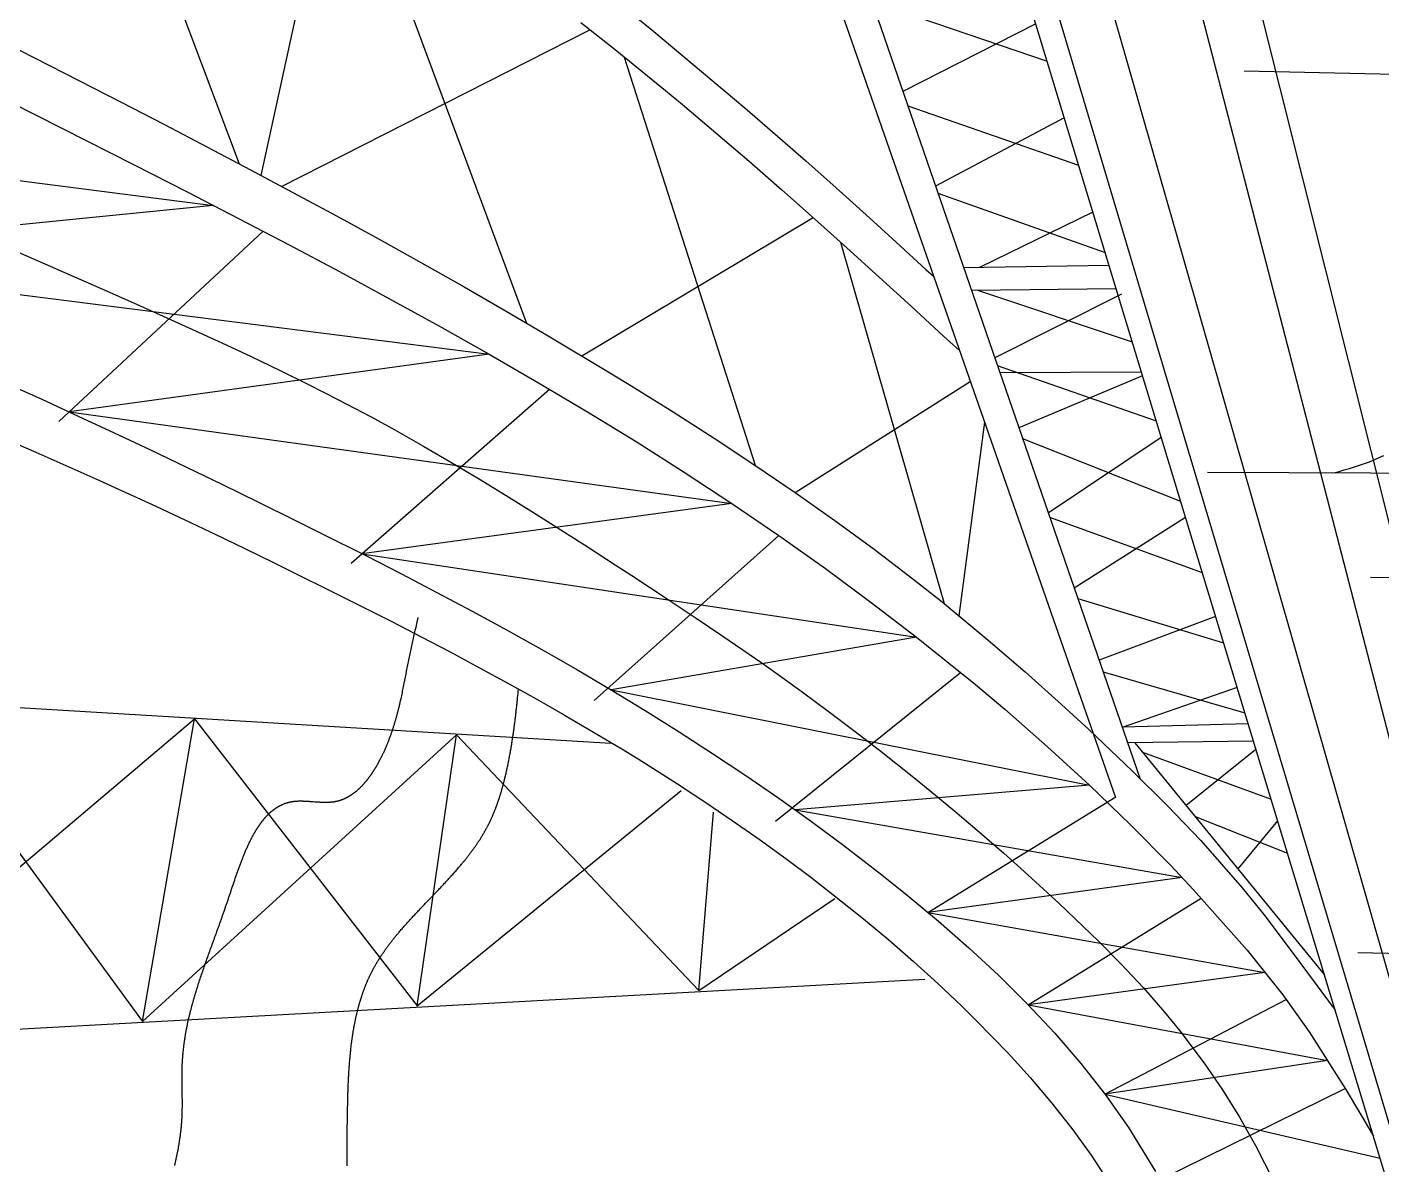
# Model space of a CAD drawing. Header units: millimetres. Extents: x 0 to 100, y 1 to 179.
# Drawn here: x 24.92 to 63.45, y 60.22 to 92.59 of the extents above; entities that cross this region are included whole.
import ezdxf

# ---------------------------------------------------------------- set-up
doc = ezdxf.new("R2010")
doc.units = ezdxf.units.MM
doc.layers.get('0').update_dxf_attribs({"color": 10})

msp = doc.modelspace()

# ---------------------------------------------------------------- linework, layer by layer
for points in [[(18.259, 178.478), (55.87, 70.675)], [(19.56, 178.478), (56.562, 71.226)], [(27.566, 178.478), (67.199, 47.884)], [(28.731, 178.478), (65.505, 55.179), (75.09, 16.881)], [(31.34, 178.478), (66.317, 56.275), (76.473, 14.54)], [(36.176, 178.452), (67.268, 58.422), (77.224, 14.54)], [(38.518, 178.697), (68.318, 59.866), (77.849, 14.54)], [(25.358, 103.584), (30.953, 88.699)], [(31.576, 88.368), (33.647, 97.893)], [(34.151, 97.537), (39.118, 84.172)], [(48.94, 93.32), (53.927, 91.618)], [(41.793, 93.238), (42.684, 92.509), (43.571, 91.776), (44.453, 91.037), (45.331, 90.292), (46.407, 89.363), (47.068, 88.783), (47.928, 88.018), (48.783, 87.248), (49.635, 86.474), (50.484, 85.698), (50.696, 85.504)], [(32.156, 88.059), (40.927, 92.516)], [(40.668, 92.72), (41.642, 91.952), (43.076, 90.789), (43.563, 90.385), (44.511, 89.586), (45.451, 88.778), (46.385, 87.961), (47.312, 87.139), (48.235, 86.31), (49.154, 85.477), (50.07, 84.64), (50.984, 83.801), (51.435, 83.387)], [(53.604, 92.681), (49.824, 90.757)], [(23.895, 92.342), (25.13, 91.716), (26.813, 90.856), (27.595, 90.453), (28.824, 89.816), (30.051, 89.175), (31.276, 88.529), (32.497, 87.877), (33.715, 87.219), (34.929, 86.553), (36.139, 85.88), (37.344, 85.199), (38.545, 84.508), (39.74, 83.808), (41.508, 82.747), (42.113, 82.376), (43.29, 81.643), (44.458, 80.895), (45.615, 80.133), (46.761, 79.353), (47.893, 78.555), (49.011, 77.738), (50.111, 76.898), (50.946, 76.237), (52.256, 75.151), (53.303, 74.245), (54.334, 73.32), (55.111, 72.607), (56.36, 71.426), (57.346, 70.451), (58.302, 69.449), (59.477, 68.108), (60.093, 67.342), (60.931, 66.24), (62.12, 64.621)], [(41.904, 91.739), (45.623, 80.127)], [(58.494, 79.929), (65.439, 79.9), (65.969, 91.191), (59.534, 91.341)], [(3.304, 90.975), (30.21, 87.519), (15.951, 86.089), (38.061, 83.287), (26.109, 81.644), (44.96, 79.04), (34.442, 77.609), (50.214, 75.238), (41.529, 73.737), (55.138, 71.021), (46.761, 70.32), (57.77, 68.395), (50.536, 67.406), (60.125, 65.696), (53.387, 64.779), (61.906, 63.19), (55.569, 62.238), (63.398, 60.41)], [(23.704, 90.826), (25.153, 90.099), (26.6, 89.367), (27.947, 88.681), (29.49, 87.891), (30.931, 87.146), (32.369, 86.395), (33.801, 85.635), (35.229, 84.865), (36.649, 84.083), (38.061, 83.287), (39.463, 82.475), (40.856, 81.647), (42.237, 80.799), (43.634, 79.912), (44.96, 79.04), (46.3, 78.126), (47.623, 77.188), (48.928, 76.226), (50.214, 75.238), (51.889, 73.887), (52.723, 73.185), (53.943, 72.117), (55.138, 71.021), (56.305, 69.896), (57.444, 68.74), (58.096, 68.049), (59.62, 66.33), (60.631, 65.062), (61.385, 64.012), (62.427, 62.369), (63.208, 61.037)], [(49.964, 90.352), (54.825, 88.659)], [(54.415, 90.009), (50.751, 88.07)], [(50.821, 87.866), (55.576, 86.183)], [(40.697, 83.234), (47.271, 87.175)], [(55.229, 87.326), (52.008, 85.749)], [(25.82, 81.375), (31.629, 86.782)], [(48.056, 86.471), (51.004, 76.189)], [(24.58, 86.227), (25.422, 85.855), (26.264, 85.485), (27.105, 85.114), (27.946, 84.742), (28.786, 84.368), (29.623, 83.989), (30.458, 83.606), (31.29, 83.216), (32.117, 82.818), (32.94, 82.412), (33.758, 81.996), (34.701, 81.499), (35.376, 81.13), (36.175, 80.679), (36.97, 80.218), (37.759, 79.747), (38.543, 79.269), (39.323, 78.783), (40.1, 78.292), (40.874, 77.795), (41.646, 77.295), (42.113, 76.99), (43.183, 76.287), (43.948, 75.778), (44.709, 75.264), (45.814, 74.501), (46.217, 74.216), (46.962, 73.679), (47.702, 73.134), (48.435, 72.581), (49.163, 72.019), (50.135, 71.247), (50.597, 70.871), (51.304, 70.285), (52.004, 69.69), (52.696, 69.087), (53.382, 68.476), (54.265, 67.665), (54.731, 67.225), (55.392, 66.585), (56.038, 65.93), (56.666, 65.259), (57.271, 64.568), (57.707, 64.037), (58.399, 63.118), (58.918, 62.358), (59.404, 61.577), (59.858, 60.775), (60.369, 59.765)], [(55.689, 85.811), (51.554, 85.742)], [(50.84, 85.092), (50.833, 85.092)], [(55.892, 85.141), (51.775, 85.101)], [(51.947, 85.103), (56.35, 83.634)], [(56.041, 84.991), (52.438, 83.18)], [(52.512, 82.964), (57.03, 81.391)], [(24.298, 82.474), (25.333, 82.002), (26.365, 81.526), (27.396, 81.046), (28.424, 80.561), (29.451, 80.071), (30.475, 79.577), (31.497, 79.079), (32.517, 78.575), (33.295, 78.187), (34.551, 77.554), (35.564, 77.035), (36.572, 76.508), (37.576, 75.974), (38.575, 75.431), (39.713, 74.795), (40.552, 74.313), (41.529, 73.737), (42.499, 73.148), (43.461, 72.546), (44.415, 71.929), (45.36, 71.298), (46.297, 70.651), (47.225, 69.988), (48.143, 69.308), (49.231, 68.47), (49.951, 67.893), (50.836, 67.157), (51.703, 66.398), (52.546, 65.615), (53.361, 64.807), (54.144, 63.972), (54.888, 63.107), (55.59, 62.211), (56.245, 61.283), (57.012, 60.033)], [(46.763, 79.352), (51.74, 82.513)], [(52.582, 82.763), (56.607, 82.787)], [(56.643, 82.667), (53.123, 81.193)], [(34.139, 77.343), (39.773, 82.291)], [(52.146, 81.348), (51.42, 75.844)], [(24.311, 80.87), (25.168, 80.498), (26.023, 80.121), (26.876, 79.738), (27.726, 79.351), (28.575, 78.958), (29.421, 78.562), (30.265, 78.161), (31.108, 77.756), (31.948, 77.347), (32.476, 77.089), (33.625, 76.52), (34.46, 76.101), (35.293, 75.677), (36.123, 75.248), (36.951, 74.814), (37.786, 74.367), (38.595, 73.926), (39.412, 73.471), (40.223, 73.008), (41.03, 72.536), (41.832, 72.055), (42.296, 71.77), (43.416, 71.061), (44.198, 70.548), (44.972, 70.023), (45.738, 69.487), (46.495, 68.939), (47.243, 68.378), (48.294, 67.556), (48.71, 67.219), (49.427, 66.62), (50.132, 66.006), (50.824, 65.378), (51.503, 64.735), (51.903, 64.343), (52.817, 63.399), (53.445, 62.705), (54.051, 61.99), (54.631, 61.255), (55.18, 60.497), (55.802, 59.547)], [(53.231, 80.883), (57.725, 79.102)], [(57.174, 80.916), (53.962, 78.764)], [(62.088, 79.914), (62.235, 79.952), (62.381, 79.992), (62.526, 80.033), (62.67, 80.077), (62.813, 80.124), (62.955, 80.173), (63.095, 80.225), (63.233, 80.282), (63.37, 80.342), (63.505, 80.406)], [(54.001, 78.651), (58.341, 77.074)], [(57.865, 78.64), (54.698, 76.631)], [(41.05, 73.437), (46.296, 78.129)], [(62.769, 66.266), (68.743, 66.134), (68.966, 76.925), (63.13, 76.93)], [(54.799, 76.337), (58.946, 75.078)], [(29.115, 60.204), (29.12, 60.226), (29.126, 60.248), (29.131, 60.27), (29.136, 60.292), (29.141, 60.314), (29.146, 60.337), (29.151, 60.359), (29.156, 60.381), (29.161, 60.403), (29.166, 60.426), (29.171, 60.448), (29.175, 60.47), (29.18, 60.492), (29.184, 60.515), (29.189, 60.537), (29.193, 60.559), (29.198, 60.582), (29.202, 60.604), (29.207, 60.626), (29.211, 60.649), (29.215, 60.671), (29.219, 60.693), (29.223, 60.716), (29.227, 60.738), (29.231, 60.76), (29.235, 60.783), (29.239, 60.805), (29.242, 60.828), (29.246, 60.85), (29.249, 60.873), (29.253, 60.895), (29.256, 60.917), (29.26, 60.94), (29.263, 60.962), (29.266, 60.985), (29.269, 61.008), (29.273, 61.03), (29.276, 61.053), (29.279, 61.075), (29.281, 61.098), (29.284, 61.12), (29.287, 61.143), (29.29, 61.166), (29.292, 61.188), (29.295, 61.211), (29.297, 61.233), (29.299, 61.256), (29.302, 61.279), (29.304, 61.301), (29.306, 61.324), (29.308, 61.347), (29.31, 61.37), (29.312, 61.392), (29.314, 61.415), (29.315, 61.438), (29.317, 61.461), (29.319, 61.483), (29.32, 61.506), (29.322, 61.529), (29.323, 61.552), (29.324, 61.575), (29.325, 61.598), (29.326, 61.621), (29.327, 61.643), (29.328, 61.666), (29.329, 61.689), (29.33, 61.712), (29.33, 61.735), (29.331, 61.758), (29.331, 61.781), (29.332, 61.804), (29.332, 61.827), (29.333, 61.85), (29.333, 61.873), (29.333, 61.896), (29.333, 61.919), (29.333, 61.942), (29.333, 61.965), (29.333, 61.988), (29.333, 62.011), (29.333, 62.034), (29.333, 62.08), (29.332, 62.126), (29.332, 62.172), (29.331, 62.218), (29.33, 62.264), (29.33, 62.31), (29.329, 62.356), (29.328, 62.402), (29.327, 62.448), (29.327, 62.494), (29.326, 62.54), (29.325, 62.585), (29.325, 62.631), (29.325, 62.654), (29.325, 62.676), (29.324, 62.699), (29.324, 62.722), (29.324, 62.744), (29.324, 62.767), (29.324, 62.79), (29.325, 62.812), (29.325, 62.835), (29.325, 62.857), (29.325, 62.88), (29.326, 62.902), (29.326, 62.925), (29.327, 62.947), (29.327, 62.97), (29.328, 62.992), (29.329, 63.014), (29.329, 63.037), (29.33, 63.059), (29.331, 63.081), (29.332, 63.103), (29.333, 63.125), (29.335, 63.148), (29.336, 63.17), (29.337, 63.192), (29.339, 63.214), (29.34, 63.236), (29.342, 63.258), (29.343, 63.28), (29.345, 63.302), (29.347, 63.324), (29.349, 63.345), (29.35, 63.367), (29.352, 63.389), (29.354, 63.411), (29.357, 63.433), (29.359, 63.454), (29.361, 63.476), (29.363, 63.498), (29.366, 63.519), (29.368, 63.541), (29.371, 63.563), (29.373, 63.584), (29.376, 63.606), (29.379, 63.627), (29.381, 63.649), (29.384, 63.67), (29.387, 63.692), (29.39, 63.713), (29.393, 63.735), (29.396, 63.756), (29.399, 63.778), (29.403, 63.799), (29.406, 63.821), (29.409, 63.842), (29.413, 63.863), (29.416, 63.885), (29.42, 63.906), (29.423, 63.927), (29.427, 63.949), (29.431, 63.97), (29.434, 63.991), (29.438, 64.012), (29.442, 64.034), (29.446, 64.055), (29.45, 64.076), (29.454, 64.097), (29.458, 64.118), (29.462, 64.14), (29.467, 64.161), (29.471, 64.182), (29.475, 64.203), (29.48, 64.224), (29.484, 64.245), (29.489, 64.266), (29.493, 64.288), (29.498, 64.309), (29.503, 64.33), (29.507, 64.351), (29.512, 64.372), (29.517, 64.393), (29.522, 64.414), (29.527, 64.435), (29.532, 64.456), (29.537, 64.477), (29.542, 64.498), (29.547, 64.519), (29.552, 64.54), (29.557, 64.562), (29.563, 64.583), (29.568, 64.604), (29.573, 64.625), (29.579, 64.646), (29.584, 64.667), (29.59, 64.688), (29.595, 64.709), (29.601, 64.73), (29.607, 64.751), (29.612, 64.772), (29.618, 64.793), (29.624, 64.814), (29.63, 64.835), (29.636, 64.856), (29.642, 64.877), (29.648, 64.898), (29.654, 64.919), (29.66, 64.941), (29.666, 64.962), (29.672, 64.983), (29.678, 65.004), (29.684, 65.025), (29.691, 65.046), (29.697, 65.067), (29.703, 65.088), (29.71, 65.109), (29.716, 65.131), (29.723, 65.152), (29.729, 65.173), (29.736, 65.194), (29.742, 65.215), (29.756, 65.258), (29.769, 65.3), (29.783, 65.343), (29.796, 65.385), (29.81, 65.428), (29.824, 65.471), (29.838, 65.513), (29.853, 65.556), (29.867, 65.599), (29.881, 65.642), (29.896, 65.685), (29.911, 65.728), (29.926, 65.772), (29.941, 65.815), (29.956, 65.858), (29.971, 65.902), (29.986, 65.945), (30.002, 65.989), (30.017, 66.033), (30.033, 66.077), (30.048, 66.121), (30.064, 66.165), (30.08, 66.21), (30.096, 66.254), (30.112, 66.299), (30.128, 66.343), (30.144, 66.388), (30.152, 66.411), (30.161, 66.433), (30.169, 66.456), (30.177, 66.478), (30.185, 66.501), (30.193, 66.523), (30.201, 66.546), (30.21, 66.569), (30.218, 66.592), (30.226, 66.614), (30.234, 66.637), (30.243, 66.66), (30.251, 66.683), (30.259, 66.706), (30.268, 66.729), (30.276, 66.752), (30.284, 66.775), (30.293, 66.798), (30.301, 66.821), (30.309, 66.845), (30.318, 66.868), (30.326, 66.891), (30.335, 66.914), (30.343, 66.938), (30.351, 66.961), (30.36, 66.985), (30.368, 67.008), (30.377, 67.032), (30.385, 67.055), (30.394, 67.079), (30.402, 67.103), (30.411, 67.127), (30.419, 67.15), (30.428, 67.174), (30.436, 67.198), (30.445, 67.222), (30.453, 67.246), (30.462, 67.27), (30.47, 67.294), (30.479, 67.318), (30.487, 67.343), (30.496, 67.367), (30.504, 67.391), (30.513, 67.416), (30.521, 67.44), (30.53, 67.464), (30.538, 67.489), (30.547, 67.514), (30.555, 67.538), (30.564, 67.563), (30.572, 67.588), (30.581, 67.612), (30.589, 67.637), (30.598, 67.662), (30.606, 67.687), (30.615, 67.712), (30.624, 67.737), (30.632, 67.763), (30.641, 67.788), (30.649, 67.813), (30.658, 67.838), (30.666, 67.864), (30.675, 67.889), (30.683, 67.915), (30.7, 67.965), (30.717, 68.017), (30.734, 68.068), (30.752, 68.119), (30.769, 68.17), (30.786, 68.222), (30.804, 68.273), (30.821, 68.325), (30.839, 68.376), (30.856, 68.427), (30.874, 68.479), (30.883, 68.504), (30.892, 68.53), (30.901, 68.555), (30.91, 68.581), (30.919, 68.606), (30.929, 68.632), (30.938, 68.657), (30.947, 68.682), (30.956, 68.708), (30.965, 68.733), (30.975, 68.758), (30.984, 68.783), (30.994, 68.808), (31.003, 68.833), (31.013, 68.858), (31.022, 68.883), (31.032, 68.908), (31.042, 68.933), (31.051, 68.957), (31.061, 68.982), (31.071, 69.006), (31.081, 69.031), (31.091, 69.055), (31.101, 69.079), (31.111, 69.104), (31.121, 69.128), (31.131, 69.152), (31.141, 69.176), (31.152, 69.199), (31.162, 69.223), (31.173, 69.246), (31.183, 69.27), (31.194, 69.293), (31.204, 69.316), (31.215, 69.34), (31.226, 69.362), (31.237, 69.385), (31.248, 69.408), (31.259, 69.431), (31.27, 69.453), (31.276, 69.464), (31.281, 69.475), (31.287, 69.486), (31.292, 69.498), (31.298, 69.509), (31.304, 69.52), (31.309, 69.53), (31.315, 69.541), (31.321, 69.552), (31.327, 69.563), (31.333, 69.574), (31.338, 69.585), (31.344, 69.595), (31.35, 69.606), (31.356, 69.617), (31.362, 69.627), (31.368, 69.638), (31.374, 69.649), (31.38, 69.659), (31.386, 69.669), (31.392, 69.68), (31.398, 69.69), (31.404, 69.701), (31.41, 69.711), (31.416, 69.721), (31.422, 69.731), (31.428, 69.741), (31.434, 69.752), (31.441, 69.762), (31.447, 69.772), (31.453, 69.782), (31.459, 69.792), (31.466, 69.801), (31.472, 69.811), (31.478, 69.821), (31.485, 69.831), (31.491, 69.841), (31.497, 69.85), (31.504, 69.86), (31.51, 69.869), (31.517, 69.879), (31.523, 69.888), (31.53, 69.898), (31.536, 69.907), (31.543, 69.917), (31.55, 69.926), (31.556, 69.935), (31.563, 69.944), (31.57, 69.953), (31.576, 69.962), (31.583, 69.971), (31.59, 69.98), (31.597, 69.989), (31.604, 69.998), (31.61, 70.007), (31.617, 70.016), (31.624, 70.024), (31.631, 70.033), (31.638, 70.042), (31.645, 70.05), (31.652, 70.059), (31.659, 70.067), (31.666, 70.075), (31.673, 70.084), (31.681, 70.092), (31.688, 70.1), (31.695, 70.108), (31.702, 70.116), (31.71, 70.124), (31.717, 70.132), (31.724, 70.14), (31.731, 70.148), (31.739, 70.156), (31.746, 70.164), (31.754, 70.171), (31.761, 70.179), (31.769, 70.186), (31.776, 70.194), (31.784, 70.201), (31.791, 70.209), (31.799, 70.216), (31.807, 70.223), (31.814, 70.23), (31.822, 70.237), (31.83, 70.245), (31.838, 70.252), (31.846, 70.258), (31.853, 70.265), (31.861, 70.272), (31.869, 70.279), (31.877, 70.285), (31.885, 70.292), (31.893, 70.299), (31.901, 70.305), (31.909, 70.311), (31.917, 70.318), (31.926, 70.324), (31.934, 70.33), (31.942, 70.336), (31.95, 70.342), (31.959, 70.348), (31.967, 70.354), (31.975, 70.36), (31.984, 70.366), (31.992, 70.372), (32, 70.377), (32.009, 70.383), (32.018, 70.388), (32.026, 70.394), (32.035, 70.399), (32.043, 70.404), (32.052, 70.409), (32.061, 70.415), (32.069, 70.42), (32.078, 70.425), (32.087, 70.429), (32.096, 70.434), (32.105, 70.439), (32.114, 70.444), (32.123, 70.448), (32.132, 70.453), (32.141, 70.457), (32.15, 70.462), (32.159, 70.466), (32.168, 70.47), (32.177, 70.474), (32.187, 70.478), (32.196, 70.482), (32.205, 70.486), (32.215, 70.49), (32.224, 70.494), (32.233, 70.497), (32.243, 70.501), (32.252, 70.505), (32.262, 70.508), (32.271, 70.511), (32.281, 70.515), (32.291, 70.518), (32.3, 70.521), (32.31, 70.524), (32.32, 70.527), (32.33, 70.53), (32.34, 70.532), (32.35, 70.535), (32.359, 70.538), (32.369, 70.54), (32.379, 70.542), (32.39, 70.545), (32.4, 70.547), (32.41, 70.549), (32.42, 70.551), (32.43, 70.553), (32.44, 70.555), (32.451, 70.557), (32.461, 70.559), (32.472, 70.56), (32.482, 70.562), (32.492, 70.563), (32.503, 70.565), (32.514, 70.566), (32.524, 70.567), (32.535, 70.568), (32.546, 70.569), (32.556, 70.57), (32.567, 70.571), (32.578, 70.572), (32.589, 70.572), (32.6, 70.573), (32.611, 70.574), (32.622, 70.574), (32.633, 70.575), (32.644, 70.575), (32.655, 70.575), (32.666, 70.575), (32.677, 70.575), (32.688, 70.576), (32.699, 70.576), (32.71, 70.575), (32.722, 70.575), (32.733, 70.575), (32.744, 70.575), (32.756, 70.575), (32.767, 70.574), (32.778, 70.574), (32.79, 70.574), (32.801, 70.573), (32.813, 70.573), (32.824, 70.572), (32.836, 70.572), (32.847, 70.571), (32.87, 70.57), (32.893, 70.569), (32.917, 70.567), (32.94, 70.566), (32.963, 70.564), (32.987, 70.562), (33.01, 70.561), (33.057, 70.557), (33.104, 70.554), (33.128, 70.552), (33.151, 70.55), (33.175, 70.549), (33.198, 70.547), (33.222, 70.546), (33.245, 70.545), (33.269, 70.543), (33.292, 70.542), (33.304, 70.542), (33.316, 70.542), (33.328, 70.541), (33.339, 70.541), (33.351, 70.541), (33.363, 70.54), (33.374, 70.54), (33.386, 70.54), (33.398, 70.54), (33.409, 70.54), (33.421, 70.54), (33.432, 70.54), (33.444, 70.54), (33.455, 70.541), (33.467, 70.541), (33.478, 70.541), (33.49, 70.542), (33.501, 70.542), (33.513, 70.543), (33.524, 70.543), (33.536, 70.544), (33.547, 70.545), (33.558, 70.546), (33.57, 70.547), (33.581, 70.548), (33.592, 70.549), (33.603, 70.55), (33.615, 70.552), (33.626, 70.553), (33.637, 70.555), (33.648, 70.556), (33.659, 70.558), (33.67, 70.56), (33.681, 70.562), (33.692, 70.564), (33.703, 70.566), (33.714, 70.568), (33.725, 70.57), (33.735, 70.573), (33.746, 70.575), (33.757, 70.578), (33.768, 70.581), (33.778, 70.583), (33.789, 70.586), (33.8, 70.589), (33.81, 70.593), (33.821, 70.596), (33.831, 70.599), (33.842, 70.603), (33.852, 70.606), (33.862, 70.61), (33.873, 70.613), (33.883, 70.617), (33.893, 70.621), (33.904, 70.625), (33.914, 70.629), (33.924, 70.634), (33.934, 70.638), (33.944, 70.642), (33.954, 70.647), (33.964, 70.651), (33.974, 70.656), (33.984, 70.661), (33.994, 70.666), (34.004, 70.671), (34.014, 70.676), (34.024, 70.681), (34.033, 70.686), (34.043, 70.691), (34.053, 70.697), (34.063, 70.702), (34.072, 70.708), (34.082, 70.713), (34.091, 70.719), (34.101, 70.725), (34.11, 70.731), (34.12, 70.737), (34.129, 70.743), (34.139, 70.749), (34.148, 70.755), (34.157, 70.761), (34.167, 70.768), (34.176, 70.774), (34.185, 70.781), (34.194, 70.787), (34.203, 70.794), (34.212, 70.801), (34.222, 70.808), (34.231, 70.814), (34.24, 70.821), (34.249, 70.828), (34.258, 70.836), (34.266, 70.843), (34.275, 70.85), (34.284, 70.857), (34.293, 70.865), (34.302, 70.872), (34.31, 70.88), (34.319, 70.887), (34.328, 70.895), (34.336, 70.903), (34.345, 70.91), (34.354, 70.918), (34.362, 70.926), (34.371, 70.934), (34.379, 70.942), (34.387, 70.95), (34.396, 70.959), (34.404, 70.967), (34.413, 70.975), (34.421, 70.983), (34.429, 70.992), (34.437, 71), (34.446, 71.009), (34.454, 71.017), (34.462, 71.026), (34.47, 71.035), (34.478, 71.044), (34.486, 71.052), (34.494, 71.061), (34.502, 71.07), (34.51, 71.079), (34.518, 71.088), (34.526, 71.097), (34.533, 71.106), (34.541, 71.116), (34.549, 71.125), (34.557, 71.134), (34.564, 71.143), (34.572, 71.153), (34.58, 71.162), (34.587, 71.172), (34.595, 71.181), (34.602, 71.191), (34.61, 71.2), (34.617, 71.21), (34.625, 71.22), (34.632, 71.229), (34.639, 71.239), (34.647, 71.249), (34.654, 71.259), (34.661, 71.269), (34.668, 71.279), (34.676, 71.289), (34.683, 71.299), (34.69, 71.309), (34.697, 71.319), (34.704, 71.329), (34.711, 71.339), (34.718, 71.349), (34.725, 71.36), (34.732, 71.37), (34.739, 71.38), (34.746, 71.39), (34.753, 71.401), (34.759, 71.411), (34.766, 71.422), (34.773, 71.432), (34.78, 71.443), (34.786, 71.453), (34.793, 71.464), (34.799, 71.474), (34.806, 71.485), (34.813, 71.495), (34.819, 71.506), (34.826, 71.517), (34.832, 71.528), (34.838, 71.538), (34.851, 71.56), (34.864, 71.581), (34.876, 71.603), (34.889, 71.625), (34.901, 71.647), (34.913, 71.669), (34.925, 71.691), (34.937, 71.713), (34.949, 71.735), (34.96, 71.757), (34.972, 71.779), (34.983, 71.801), (34.994, 71.823), (35.005, 71.846), (35.016, 71.868), (35.027, 71.89), (35.038, 71.913), (35.048, 71.935), (35.059, 71.957), (35.069, 71.98), (35.08, 72.002), (35.09, 72.024), (35.1, 72.047), (35.11, 72.069), (35.119, 72.091), (35.129, 72.113), (35.138, 72.136), (35.148, 72.158), (35.157, 72.18), (35.166, 72.202), (35.175, 72.225), (35.184, 72.247), (35.193, 72.269), (35.202, 72.291), (35.211, 72.313), (35.219, 72.336), (35.228, 72.358), (35.236, 72.38), (35.244, 72.402), (35.252, 72.424), (35.26, 72.446), (35.268, 72.468), (35.276, 72.491), (35.284, 72.513), (35.292, 72.535), (35.299, 72.557), (35.307, 72.579), (35.314, 72.601), (35.321, 72.623), (35.329, 72.645), (35.336, 72.667), (35.343, 72.689), (35.35, 72.711), (35.357, 72.733), (35.364, 72.755), (35.37, 72.777), (35.377, 72.799), (35.384, 72.821), (35.39, 72.843), (35.397, 72.865), (35.403, 72.887), (35.409, 72.909), (35.415, 72.931), (35.422, 72.953), (35.428, 72.975), (35.434, 72.997), (35.44, 73.019), (35.445, 73.041), (35.451, 73.063), (35.457, 73.085), (35.463, 73.107), (35.468, 73.129), (35.474, 73.151), (35.48, 73.173), (35.485, 73.195), (35.49, 73.217), (35.496, 73.239), (35.501, 73.261), (35.506, 73.283), (35.512, 73.305), (35.517, 73.327), (35.522, 73.349), (35.527, 73.37), (35.532, 73.392), (35.537, 73.414), (35.542, 73.436), (35.552, 73.48), (35.562, 73.524), (35.571, 73.568), (35.581, 73.612), (35.59, 73.656), (35.599, 73.7), (35.608, 73.744), (35.617, 73.788), (35.626, 73.832), (35.635, 73.876), (35.644, 73.92), (35.653, 73.964), (35.661, 74.008), (35.679, 74.096), (35.696, 74.184), (35.713, 74.272), (35.722, 74.317), (35.731, 74.361), (35.74, 74.405), (35.749, 74.449), (35.758, 74.494), (35.767, 74.538), (35.776, 74.583), (35.785, 74.627), (35.794, 74.672), (35.804, 74.716), (35.813, 74.761), (35.822, 74.805), (35.832, 74.85), (35.841, 74.894), (35.851, 74.939), (35.861, 74.984), (35.87, 75.029), (35.88, 75.073), (35.89, 75.118), (35.9, 75.163), (35.919, 75.252), (35.939, 75.342), (35.959, 75.432), (35.979, 75.521), (35.999, 75.611), (36.039, 75.79)], [(58.719, 75.827), (55.405, 74.58)], [(46.203, 70.004), (51.463, 74.231)], [(55.52, 74.246), (59.552, 73.083)], [(34.02, 60.191), (34.02, 60.254), (34.02, 60.317), (34.02, 60.38), (34.02, 60.443), (34.02, 60.507), (34.02, 60.57), (34.02, 60.633), (34.02, 60.697), (34.021, 60.76), (34.021, 60.824), (34.021, 60.887), (34.022, 60.951), (34.022, 61.015), (34.023, 61.078), (34.023, 61.142), (34.024, 61.206), (34.025, 61.27), (34.025, 61.334), (34.026, 61.398), (34.027, 61.463), (34.028, 61.527), (34.029, 61.591), (34.03, 61.656), (34.031, 61.72), (34.031, 61.753), (34.032, 61.785), (34.033, 61.818), (34.033, 61.85), (34.034, 61.882), (34.035, 61.915), (34.035, 61.947), (34.036, 61.98), (34.037, 62.012), (34.037, 62.045), (34.038, 62.077), (34.039, 62.109), (34.04, 62.142), (34.041, 62.174), (34.042, 62.207), (34.043, 62.24), (34.044, 62.272), (34.045, 62.305), (34.046, 62.337), (34.047, 62.37), (34.048, 62.402), (34.049, 62.435), (34.051, 62.467), (34.052, 62.5), (34.053, 62.532), (34.055, 62.565), (34.056, 62.597), (34.058, 62.63), (34.059, 62.663), (34.061, 62.695), (34.063, 62.728), (34.064, 62.76), (34.066, 62.793), (34.068, 62.825), (34.07, 62.857), (34.072, 62.89), (34.074, 62.922), (34.076, 62.955), (34.078, 62.987), (34.081, 63.02), (34.083, 63.052), (34.086, 63.084), (34.088, 63.117), (34.091, 63.149), (34.093, 63.181), (34.096, 63.214), (34.099, 63.246), (34.102, 63.278), (34.105, 63.31), (34.108, 63.343), (34.111, 63.375), (34.114, 63.407), (34.117, 63.439), (34.121, 63.471), (34.124, 63.503), (34.128, 63.535), (34.131, 63.567), (34.135, 63.599), (34.139, 63.631), (34.143, 63.663), (34.147, 63.695), (34.151, 63.727), (34.153, 63.743), (34.155, 63.758), (34.158, 63.774), (34.16, 63.79), (34.162, 63.806), (34.164, 63.822), (34.167, 63.838), (34.169, 63.854), (34.171, 63.869), (34.173, 63.885), (34.176, 63.901), (34.178, 63.917), (34.181, 63.933), (34.183, 63.948), (34.186, 63.964), (34.188, 63.98), (34.191, 63.996), (34.193, 64.011), (34.196, 64.027), (34.198, 64.043), (34.201, 64.058), (34.204, 64.074), (34.207, 64.09), (34.209, 64.105), (34.212, 64.121), (34.215, 64.137), (34.218, 64.152), (34.221, 64.168), (34.223, 64.183), (34.226, 64.199), (34.229, 64.215), (34.232, 64.23), (34.235, 64.246), (34.238, 64.261), (34.241, 64.277), (34.244, 64.292), (34.248, 64.308), (34.251, 64.323), (34.254, 64.339), (34.257, 64.354), (34.26, 64.369), (34.264, 64.385), (34.267, 64.4), (34.27, 64.416), (34.274, 64.431), (34.277, 64.446), (34.281, 64.462), (34.284, 64.477), (34.288, 64.492), (34.291, 64.508), (34.295, 64.523), (34.299, 64.538), (34.302, 64.553), (34.306, 64.569), (34.31, 64.584), (34.313, 64.599), (34.317, 64.614), (34.321, 64.629), (34.325, 64.645), (34.329, 64.66), (34.333, 64.675), (34.337, 64.69), (34.341, 64.705), (34.345, 64.72), (34.349, 64.735), (34.353, 64.75), (34.357, 64.765), (34.361, 64.78), (34.366, 64.795), (34.37, 64.81), (34.374, 64.825), (34.378, 64.84), (34.383, 64.855), (34.387, 64.87), (34.392, 64.885), (34.396, 64.9), (34.401, 64.915), (34.405, 64.929), (34.41, 64.944), (34.415, 64.959), (34.419, 64.974), (34.424, 64.988), (34.429, 65.003), (34.434, 65.018), (34.438, 65.033), (34.443, 65.047), (34.448, 65.062), (34.453, 65.077), (34.458, 65.091), (34.463, 65.106), (34.468, 65.12), (34.473, 65.135), (34.479, 65.149), (34.484, 65.164), (34.489, 65.178), (34.494, 65.193), (34.5, 65.207), (34.505, 65.222), (34.51, 65.236), (34.516, 65.251), (34.521, 65.265), (34.527, 65.279), (34.532, 65.294), (34.538, 65.308), (34.544, 65.322), (34.549, 65.337), (34.555, 65.351), (34.561, 65.365), (34.567, 65.379), (34.573, 65.393), (34.579, 65.408), (34.585, 65.422), (34.591, 65.436), (34.597, 65.45), (34.603, 65.464), (34.609, 65.478), (34.615, 65.492), (34.621, 65.506), (34.628, 65.52), (34.634, 65.534), (34.64, 65.548), (34.647, 65.562), (34.653, 65.576), (34.66, 65.59), (34.666, 65.603), (34.673, 65.617), (34.68, 65.631), (34.686, 65.645), (34.693, 65.659), (34.7, 65.672), (34.707, 65.686), (34.714, 65.7), (34.721, 65.713), (34.728, 65.727), (34.735, 65.74), (34.742, 65.754), (34.749, 65.768), (34.756, 65.781), (34.763, 65.795), (34.77, 65.808), (34.778, 65.821), (34.785, 65.835), (34.793, 65.848), (34.8, 65.862), (34.807, 65.875), (34.815, 65.888), (34.823, 65.902), (34.83, 65.915), (34.838, 65.928), (34.846, 65.941), (34.853, 65.955), (34.861, 65.968), (34.869, 65.981), (34.877, 65.994), (34.885, 66.007), (34.893, 66.02), (34.901, 66.033), (34.909, 66.046), (34.917, 66.059), (34.925, 66.072), (34.933, 66.085), (34.942, 66.098), (34.95, 66.111), (34.958, 66.124), (34.967, 66.137), (34.975, 66.15), (34.983, 66.163), (34.992, 66.176), (35, 66.189), (35.009, 66.201), (35.017, 66.214), (35.026, 66.227), (35.035, 66.24), (35.043, 66.253), (35.052, 66.265), (35.061, 66.278), (35.07, 66.291), (35.079, 66.303), (35.087, 66.316), (35.096, 66.329), (35.105, 66.341), (35.114, 66.354), (35.123, 66.366), (35.132, 66.379), (35.141, 66.391), (35.151, 66.404), (35.16, 66.416), (35.169, 66.429), (35.178, 66.441), (35.187, 66.454), (35.197, 66.466), (35.206, 66.479), (35.215, 66.491), (35.225, 66.503), (35.234, 66.516), (35.243, 66.528), (35.253, 66.541), (35.262, 66.553), (35.272, 66.565), (35.282, 66.577), (35.291, 66.59), (35.301, 66.602), (35.31, 66.614), (35.32, 66.627), (35.33, 66.639), (35.34, 66.651), (35.349, 66.663), (35.359, 66.675), (35.369, 66.687), (35.379, 66.7), (35.389, 66.712), (35.399, 66.724), (35.408, 66.736), (35.418, 66.748), (35.428, 66.76), (35.438, 66.772), (35.448, 66.784), (35.458, 66.796), (35.469, 66.808), (35.479, 66.82), (35.499, 66.845), (35.519, 66.868), (35.54, 66.892), (35.56, 66.916), (35.581, 66.94), (35.602, 66.964), (35.622, 66.988), (35.643, 67.011), (35.664, 67.035), (35.685, 67.059), (35.706, 67.082), (35.728, 67.106), (35.749, 67.13), (35.77, 67.153), (35.791, 67.177), (35.813, 67.2), (35.834, 67.224), (35.856, 67.247), (35.878, 67.27), (35.899, 67.294), (35.921, 67.317), (35.943, 67.34), (35.965, 67.364), (35.986, 67.387), (36.008, 67.41), (36.03, 67.434), (36.052, 67.457), (36.074, 67.48), (36.096, 67.503), (36.118, 67.527), (36.14, 67.55), (36.163, 67.573), (36.207, 67.619), (36.251, 67.666), (36.296, 67.712), (36.34, 67.759), (36.429, 67.851), (36.474, 67.898), (36.518, 67.944), (36.563, 67.991), (36.607, 68.037), (36.629, 68.061), (36.651, 68.084), (36.674, 68.107), (36.696, 68.131), (36.718, 68.154), (36.74, 68.178), (36.762, 68.201), (36.784, 68.225), (36.806, 68.248), (36.827, 68.272), (36.849, 68.295), (36.871, 68.319), (36.893, 68.343), (36.914, 68.366), (36.936, 68.39), (36.958, 68.414), (36.979, 68.437), (37.001, 68.461), (37.022, 68.485), (37.043, 68.509), (37.065, 68.533), (37.086, 68.557), (37.107, 68.581), (37.128, 68.605), (37.149, 68.629), (37.17, 68.654), (37.191, 68.678), (37.211, 68.702), (37.232, 68.726), (37.253, 68.751), (37.273, 68.775), (37.283, 68.788), (37.294, 68.8), (37.304, 68.812), (37.314, 68.824), (37.324, 68.837), (37.334, 68.849), (37.344, 68.861), (37.354, 68.874), (37.364, 68.886), (37.374, 68.899), (37.384, 68.911), (37.394, 68.923), (37.404, 68.936), (37.414, 68.948), (37.424, 68.961), (37.434, 68.973), (37.443, 68.986), (37.453, 68.998), (37.463, 69.011), (37.473, 69.023), (37.482, 69.036), (37.492, 69.049), (37.502, 69.061), (37.511, 69.074), (37.521, 69.086), (37.53, 69.099), (37.54, 69.112), (37.549, 69.124), (37.559, 69.137), (37.568, 69.15), (37.578, 69.163), (37.587, 69.175), (37.596, 69.188), (37.606, 69.201), (37.615, 69.214), (37.624, 69.227), (37.633, 69.239), (37.642, 69.252), (37.651, 69.265), (37.661, 69.278), (37.67, 69.291), (37.679, 69.304), (37.688, 69.317), (37.697, 69.33), (37.705, 69.343), (37.714, 69.356), (37.723, 69.369), (37.732, 69.382), (37.741, 69.395), (37.749, 69.408), (37.758, 69.422), (37.767, 69.435), (37.775, 69.448), (37.784, 69.461), (37.792, 69.474), (37.801, 69.488), (37.809, 69.501), (37.818, 69.514), (37.826, 69.528), (37.834, 69.541), (37.843, 69.554), (37.851, 69.568), (37.859, 69.581), (37.867, 69.595), (37.875, 69.608), (37.883, 69.621), (37.891, 69.635), (37.899, 69.649), (37.907, 69.662), (37.915, 69.676), (37.923, 69.689), (37.931, 69.703), (37.939, 69.716), (37.946, 69.73), (37.954, 69.744), (37.962, 69.758), (37.969, 69.771), (37.977, 69.785), (37.984, 69.799), (37.992, 69.813), (37.999, 69.827), (38.006, 69.84), (38.014, 69.854), (38.021, 69.868), (38.028, 69.882), (38.035, 69.896), (38.042, 69.91), (38.049, 69.924), (38.056, 69.938), (38.063, 69.952), (38.07, 69.966), (38.077, 69.981), (38.084, 69.995), (38.091, 70.009), (38.097, 70.023), (38.104, 70.037), (38.111, 70.052), (38.117, 70.066), (38.124, 70.08), (38.13, 70.094), (38.137, 70.109), (38.143, 70.123), (38.15, 70.138), (38.156, 70.152), (38.162, 70.166), (38.168, 70.181), (38.174, 70.195), (38.181, 70.21), (38.187, 70.224), (38.193, 70.239), (38.199, 70.253), (38.205, 70.268), (38.211, 70.283), (38.216, 70.297), (38.222, 70.312), (38.228, 70.326), (38.234, 70.341), (38.24, 70.356), (38.245, 70.371), (38.251, 70.385), (38.256, 70.4), (38.262, 70.415), (38.268, 70.43), (38.273, 70.444), (38.278, 70.459), (38.284, 70.474), (38.289, 70.489), (38.294, 70.504), (38.3, 70.519), (38.305, 70.533), (38.31, 70.548), (38.315, 70.563), (38.32, 70.578), (38.326, 70.593), (38.331, 70.608), (38.336, 70.623), (38.341, 70.638), (38.346, 70.653), (38.35, 70.668), (38.355, 70.683), (38.36, 70.698), (38.365, 70.714), (38.37, 70.729), (38.375, 70.744), (38.379, 70.759), (38.384, 70.774), (38.389, 70.789), (38.393, 70.804), (38.398, 70.819), (38.402, 70.835), (38.407, 70.85), (38.411, 70.865), (38.416, 70.88), (38.42, 70.896), (38.424, 70.911), (38.429, 70.926), (38.433, 70.941), (38.437, 70.957), (38.442, 70.972), (38.446, 70.987), (38.45, 71.002), (38.454, 71.018), (38.458, 71.033), (38.462, 71.048), (38.466, 71.064), (38.471, 71.079), (38.475, 71.094), (38.479, 71.11), (38.482, 71.125), (38.486, 71.141), (38.49, 71.156), (38.494, 71.171), (38.498, 71.187), (38.502, 71.202), (38.506, 71.218), (38.509, 71.233), (38.517, 71.264), (38.524, 71.295), (38.532, 71.326), (38.539, 71.357), (38.546, 71.388), (38.553, 71.419), (38.56, 71.45), (38.566, 71.481), (38.573, 71.512), (38.58, 71.543), (38.586, 71.574), (38.593, 71.605), (38.599, 71.636), (38.606, 71.667), (38.612, 71.698), (38.618, 71.729), (38.624, 71.76), (38.63, 71.791), (38.636, 71.822), (38.642, 71.853), (38.647, 71.884), (38.653, 71.915), (38.659, 71.946), (38.664, 71.977), (38.67, 72.009), (38.675, 72.04), (38.681, 72.071), (38.686, 72.102), (38.691, 72.133), (38.696, 72.164), (38.701, 72.195), (38.706, 72.227), (38.711, 72.258), (38.716, 72.289), (38.721, 72.32), (38.726, 72.351), (38.73, 72.383), (38.735, 72.414), (38.74, 72.445), (38.744, 72.476), (38.749, 72.507), (38.753, 72.539), (38.758, 72.57), (38.762, 72.601), (38.766, 72.632), (38.77, 72.664), (38.775, 72.695), (38.779, 72.726), (38.783, 72.757), (38.787, 72.789), (38.791, 72.82), (38.795, 72.851), (38.799, 72.882), (38.802, 72.914), (38.806, 72.945), (38.81, 72.976), (38.814, 73.008), (38.817, 73.039), (38.821, 73.07), (38.825, 73.101), (38.828, 73.133), (38.832, 73.164), (38.835, 73.195), (38.839, 73.227), (38.842, 73.258), (38.846, 73.289), (38.849, 73.321), (38.852, 73.352), (38.856, 73.383), (38.859, 73.415), (38.862, 73.446), (38.869, 73.509), (38.875, 73.571), (38.881, 73.634), (38.888, 73.697), (38.894, 73.759)], [(59.333, 73.804), (56.065, 72.667)], [(14.53, 73.524), (21.85, 73.405), (41.517, 72.219)], [(21.516, 73.437), (28.197, 64.302), (37.128, 72.459), (44.025, 65.184), (47.891, 67.796)], [(18.987, 63.854), (29.681, 72.908), (36.013, 64.751), (43.516, 70.873)], [(28.197, 64.302), (29.681, 72.908)], [(36.013, 64.751), (37.128, 72.459)], [(59.647, 72.769), (56.063, 72.674)], [(59.797, 72.274), (56.216, 72.229)], [(56.423, 72.232), (61.812, 65.636)], [(56.642, 71.964), (60.297, 70.626)], [(59.868, 72.039), (57.882, 70.446)], [(50.536, 67.406), (55.888, 70.69)], [(44.025, 65.184), (44.44, 70.256)], [(58.138, 70.132), (60.764, 69.088)], [(60.483, 70.014), (59.352, 68.647)], [(53.387, 64.779), (58.308, 67.81)], [(10.335, 63.886), (20.986, 63.886), (50.448, 65.504)], [(55.569, 62.238), (60.728, 64.927)], [(57.138, 59.797), (62.409, 62.398)]]:
    msp.add_lwpolyline(points)

doc.saveas('drawing.dxf')
